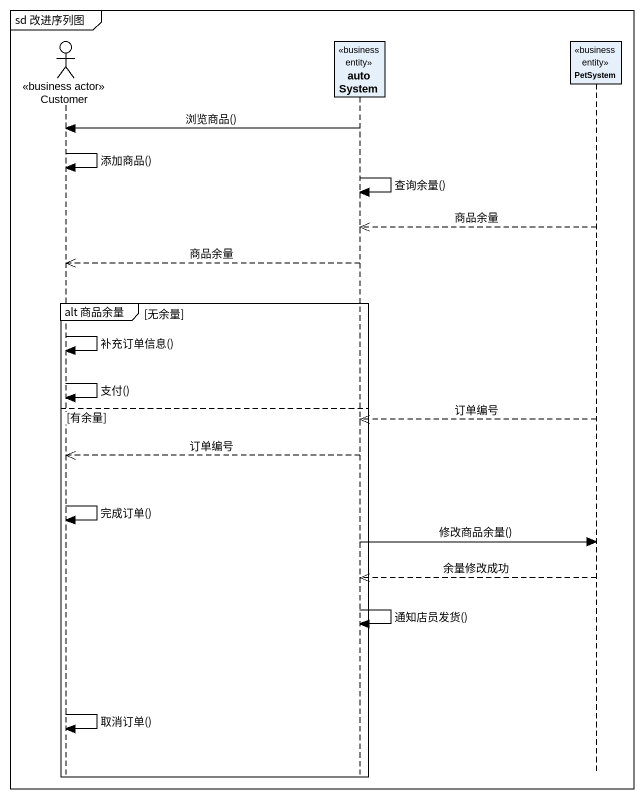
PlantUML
@startuml
mainframe sd 改进序列图
hide footbox
actor Customer <<business actor>>
participant autoSystem <<business entity>>
participant PetSystem <<business entity>>

autoSystem -> Customer : 浏览商品()
Customer -> Customer : 添加商品()
autoSystem -> autoSystem : 查询余量()
PetSystem -->> autoSystem : 商品余量
autoSystem -->> Customer : 商品余量
group alt 商品余量 [无余量]
  Customer -> Customer : 补充订单信息()
  Customer -> Customer : 支付()
else 有余量
  PetSystem -->> autoSystem : 订单编号
  autoSystem -->> Customer : 订单编号
  Customer -> Customer : 完成订单()
  autoSystem -> PetSystem : 修改商品余量()
  PetSystem -->> autoSystem : 余量修改成功
  autoSystem -> autoSystem : 通知店员发货()
  Customer -> Customer : 取消订单()
end
@enduml
